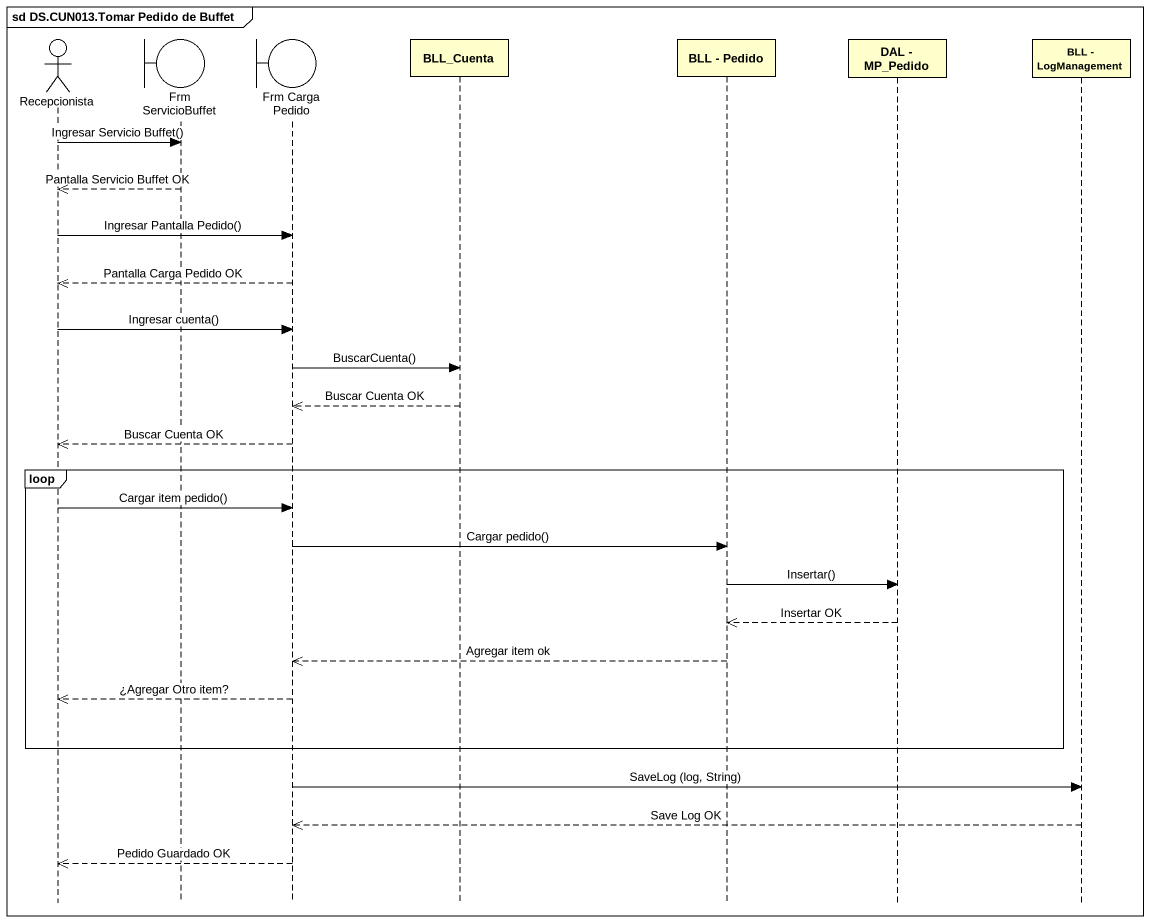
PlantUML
@startuml
mainframe sd DS.CUN013.Tomar Pedido de Buffet
hide footbox
actor Recepcionista
boundary "Frm ServicioBuffet" as Frm_ServicioBuffet
boundary "Frm Carga Pedido" as Frm_Carga_Pedido
participant BLL_Cuenta
participant "BLL - Pedido" as BLL_Pedido
participant "DAL - MP_Pedido" as DAL_MP_Pedido
participant "BLL - LogManagement" as BLL_LogManagement

Recepcionista -> Frm_ServicioBuffet : Ingresar Servicio Buffet()
Frm_ServicioBuffet -->> Recepcionista : Pantalla Servicio Buffet OK
Recepcionista -> Frm_Carga_Pedido : Ingresar Pantalla Pedido()
Frm_Carga_Pedido -->> Recepcionista : Pantalla Carga Pedido OK
Recepcionista -> Frm_Carga_Pedido : Ingresar cuenta()
Frm_Carga_Pedido -> BLL_Cuenta : BuscarCuenta()
BLL_Cuenta -->> Frm_Carga_Pedido : Buscar Cuenta OK
Frm_Carga_Pedido -->> Recepcionista : Buscar Cuenta OK
loop
  Recepcionista -> Frm_Carga_Pedido : Cargar item pedido()
  Frm_Carga_Pedido -> BLL_Pedido : Cargar pedido()
  BLL_Pedido -> DAL_MP_Pedido : Insertar()
  DAL_MP_Pedido -->> BLL_Pedido : Insertar OK
  BLL_Pedido -->> Frm_Carga_Pedido : Agregar item ok
  Frm_Carga_Pedido -->> Recepcionista : ¿Agregar Otro item?
end
Frm_Carga_Pedido -> BLL_LogManagement : SaveLog (log, String)
BLL_LogManagement -->> Frm_Carga_Pedido : Save Log OK
Frm_Carga_Pedido -->> Recepcionista : Pedido Guardado OK
@enduml
